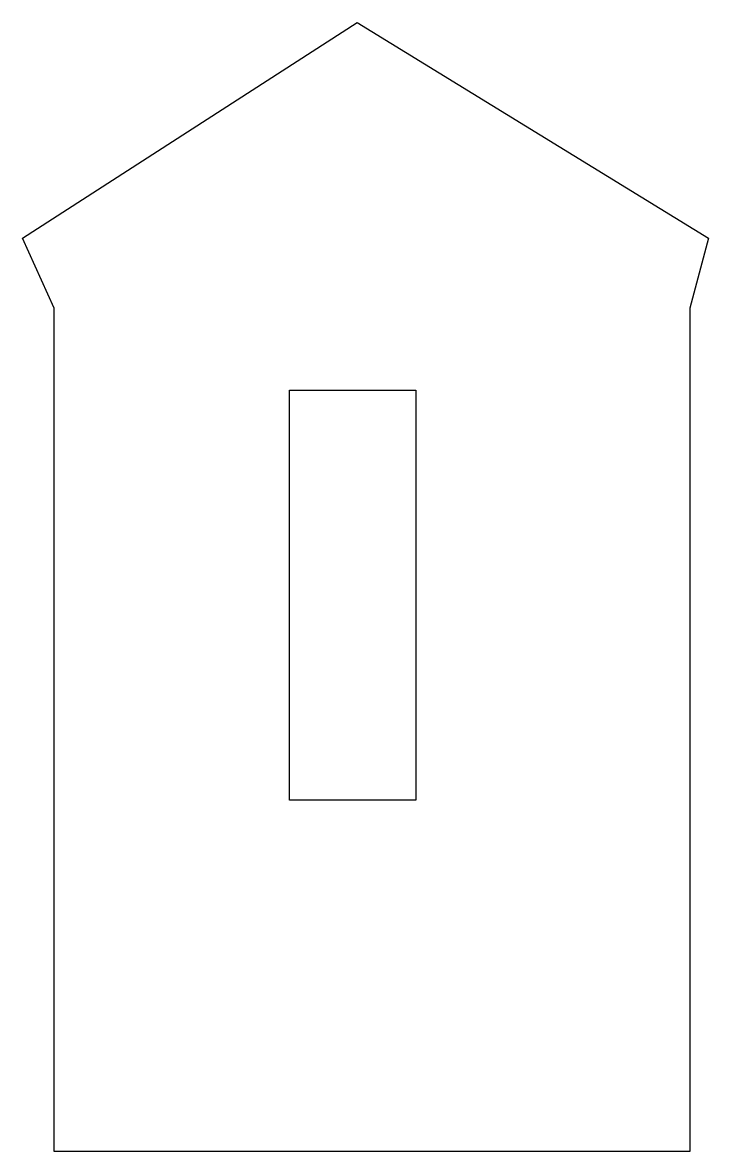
# Model space of a CAD drawing. Header units: metres. Extents: x -540 to 11180, y 0 to 19280.
import ezdxf

# ---------------------------------------------------------------- set-up
doc = ezdxf.new("R2010")
doc.units = ezdxf.units.M

msp = doc.modelspace()

# ---------------------------------------------------------------- linework, layer by layer
for points in [[(0, 0), (0, 14400), (-540, 15600), (5180, 19280), (11180, 15600), (10860, 14400), (10860, 0), (0, 0)], [(4020, 13000), (6180, 13000), (6180, 6000), (4020, 6000), (4020, 13000)]]:
    msp.add_lwpolyline(points)

doc.saveas('drawing.dxf')
